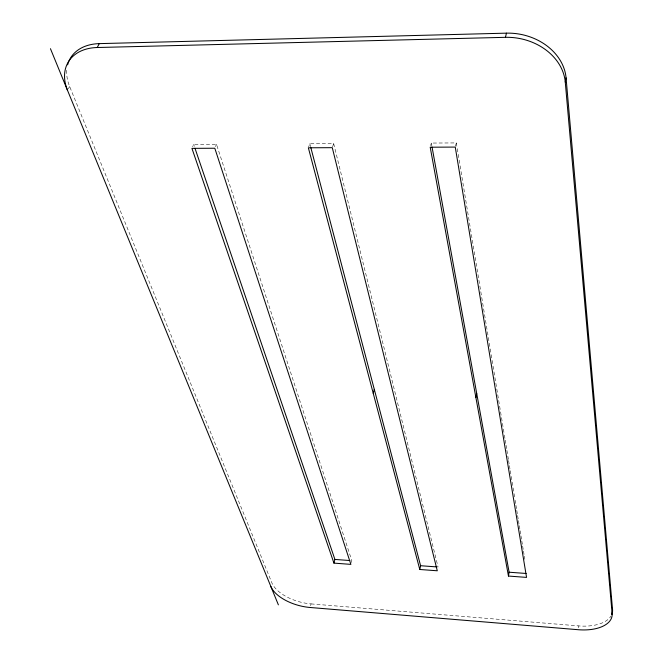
<?xml version="1.0" encoding="UTF-8"?>
<svg xmlns="http://www.w3.org/2000/svg" width="663" height="663" viewBox="0 0 663 663"><rect width="100%" height="100%" fill="white"/><g stroke="black" fill="none" stroke-linecap="round" stroke-linejoin="round"><path stroke-width="0.5" stroke-dasharray="3.31 2.49" d="M578.575 627.828L578.824 625.922A36.233 19.02 9 0 0 610.963 616.151M351.357 562.522L351.821 560.674L216.478 144.261L193.671 144.385L192.626 146.763M455.464 146.25L456.318 142.918L431.331 143.059L430.652 145.545M310.574 605.692L311.055 603.902A34.028 17.395 15.2 0 1 271.888 582.86L69.623 86.439A51.987 36.473 30.2 0 1 66.772 69.69M332.561 146.863L333.671 143.606L309.803 143.738L308.651 146.979M215.475 146.647L216.478 144.261M68.355 88.767L69.623 86.439M311.055 603.902L578.824 625.922M193.671 144.385L194.334 146.349M309.803 143.738L310.591 146.73M333.671 143.606L438.061 567.006M431.331 143.059L431.886 146.117M456.318 142.918L504.22 434.099M504.394 435.119L505.057 439.188M505.231 440.207L505.894 444.276M506.068 445.296L506.739 449.365M506.905 450.384L508.413 459.542M508.579 460.561L509.25 464.639M509.416 465.65L510.087 469.727M510.253 470.738L514.944 499.239M515.11 500.258L515.781 504.336M515.947 505.347L516.618 509.424M516.784 510.435L517.455 514.513M517.621 515.532L518.292 519.601M518.458 520.621L519.129 524.69M519.295 525.709L519.966 529.778M520.132 530.798L520.803 534.867M520.969 535.886L521.64 539.955M521.806 540.975L522.477 545.044M522.643 546.063L523.314 550.133M523.48 551.152L524.151 555.221M524.317 556.24L524.823 559.299"/><path stroke-width="0.99" d="M270.836 586.448A34.095 17.354 15.2 0 0 310.093 607.482L578.335 629.726A36.308 18.987 9 0 0 612.131 613.582L612.554 609.703L566.061 77.844A54.151 43.957 11.2 0 0 506.449 33.15L99.309 43.625A51.987 36.473 30.2 0 0 67.618 64.833M508.463 576.056L430.204 147.203L455.257 147.087L526.555 577.398L508.463 576.056L509.109 572.219L432.069 147.128M612.131 613.582L565.266 82.079L566.061 77.844M475.893 397.601L476.73 393.549M419.778 569.484L308.361 147.791L332.279 147.675L437.282 570.785L419.778 569.484L420.591 565.721L310.856 147.733M565.266 82.079A54.316 43.965 11.2 0 0 505.455 37.327L506.449 33.15M333.937 563.119L191.93 148.355L214.804 148.239L350.884 564.379L333.937 563.119L334.906 559.431L194.997 148.305M373.236 393.333L374.288 389.372M67.51 90.317A52.137 36.465 30.1 0 1 97.204 47.521L99.309 43.625M97.204 47.521L505.455 37.327M334.906 559.431L349.832 560.533M420.591 565.721L437.033 566.931M509.109 572.219L526.165 573.47M50.446 48.689L278.385 604.855M612.554 609.703A36.233 19.02 9 0 1 611.767 614.626"/></g></svg>
